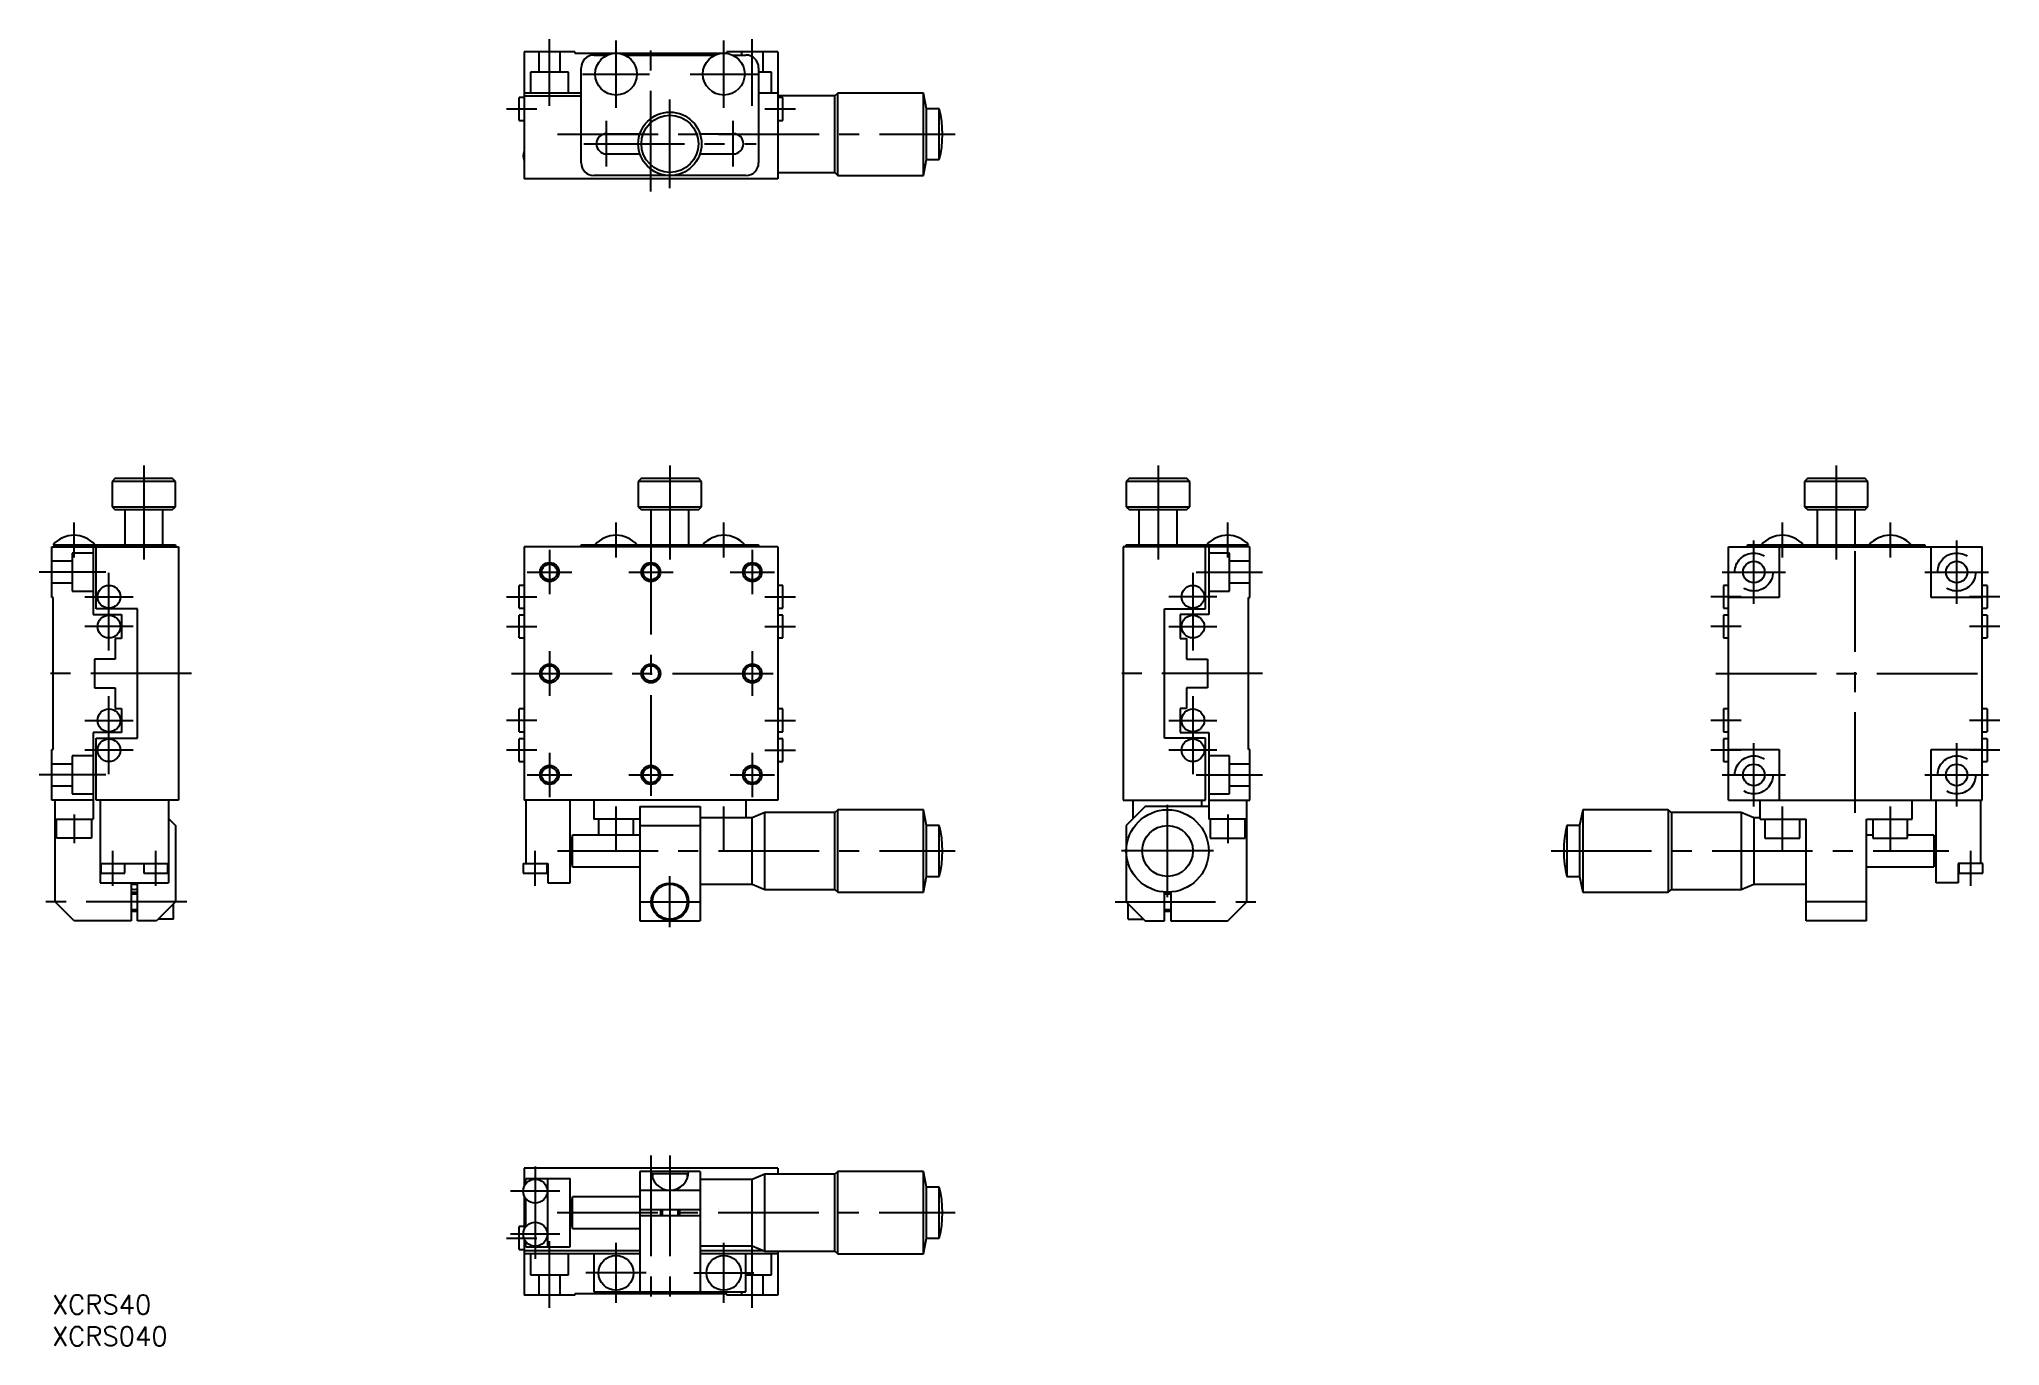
# Model space of a CAD drawing. Extents: x -2 to 307, y -8 to 198.
import ezdxf

# ---------------------------------------------------------------- set-up
doc = ezdxf.new("R2010")
doc.units = 0
doc.header["$LTSCALE"] = 0.5
doc.linetypes.add('CENTER', pattern=[50.8, 31.75, -6.35, 6.35, -6.35])
doc.linetypes.add('DASHED', pattern=[19.05, 12.7, -6.35])
for name, color, linetype in [('MSM_CENTER', 1, 'CENTER'), ('MSM_CONTINUOUS', 7, 'CONTINUOUS'), ('MSM_DASHED', 4, 'DASHED'), ('MSM_NARROW', 5, 'CONTINUOUS'), ('MSM_PART_NUMBER', 7, 'CONTINUOUS')]:
    doc.layers.add(name, color=color, linetype=linetype)
doc.styles.get("Standard").update_dxf_attribs({"font": 'txt.shx', "height": 3, "bigfont": 'bigfont.shx'})

# ---------------------------------------------------------------- blocks, each defined once
blk = doc.blocks.new('*U69')
at = {"layer": 'MSM_PART_NUMBER'}
blk.add_text('XCRS40', height=3, dxfattribs=at).set_placement((0, -3))
blk = doc.blocks.new('*U70')
at = {"layer": 'MSM_PART_NUMBER'}
blk.add_text('XCRS040', height=3, dxfattribs=at).set_placement((0, -8))

msp = doc.modelspace()

# ---------------------------------------------------------------- linework, layer by layer
at = {"layer": 'MSM_CENTER'}
for p, q in [((78.5, 187.6), (78.5, 198.1)), ((94.5, 174.1), (94.5, 198.1)), ((110.5, 187.6), (110.5, 198.1)), ((89, 187.3), (89, 197.9)), ((106, 187.3), (106, 197.9)), ((83.7, 192.6), (94.3, 192.6)), ((100.7, 192.6), (111.3, 192.6)), ((71.7, 187.1), (76.5, 187.1)), ((97.5, 174.6), (97.5, 188.6)), ((112.5, 187.1), (117.3, 187.1)), ((79.75, 183.1), (142.5, 183.1)), ((87.5, 177.999414), (87.5, 185.200586)), ((107.5, 177.999414), (107.5, 185.200586)), ((83.899414, 181.6), (111.100586, 181.6)), ((14.5, 130.85), (14.5, 116.05)), ((97.5, 130.85), (97.5, 116.05)), ((174.5, 130.85), (174.5, 116.05)), ((281.5, 130.85), (281.5, 116.05)), ((3.5, 116.35), (3.5, 121.852686)), ((89, 116.35), (89, 121.852686)), ((106, 116.35), (106, 121.852686)), ((185.5, 116.35), (185.5, 121.852686)), ((273, 116.35), (273, 121.852686)), ((290, 121.852686), (290, 116.35)), ((78.5, 117.55), (78.5, 110.55)), ((94.5, 120.05), (94.5, 76.05)), ((110.5, 117.55), (110.5, 110.55)), ((268.5, 109.05), (268.5, 119.05)), ((284.5, 76.05), (284.5, 120.05)), ((300.5, 109.05), (300.5, 119.05)), ((8.5, 114.05), (-2, 114.05)), ((9, 101.65), (9, 113.95)), ((75, 114.05), (82, 114.05)), ((91, 114.05), (98, 114.05)), ((107, 114.05), (114, 114.05)), ((180, 113.95), (180, 101.65)), ((180.5, 114.05), (191, 114.05)), ((263.5, 114.05), (273.5, 114.05)), ((295.5, 114.05), (305.5, 114.05)), ((5.2, 110.15), (12.8, 110.15)), ((71.7, 110.15), (76.5, 110.15)), ((112.5, 110.15), (117.3, 110.15)), ((183.8, 110.15), (176.2, 110.15)), ((266.5, 110.15), (261.7, 110.15)), ((307.3, 110.15), (302.5, 110.15)), ((12.8, 105.45), (5.2, 105.45)), ((71.7, 105.45), (76.5, 105.45)), ((112.5, 105.45), (117.3, 105.45)), ((176.2, 105.45), (183.8, 105.45)), ((266.5, 105.45), (261.7, 105.45)), ((307.3, 105.45), (302.5, 105.45)), ((78.5, 101.55), (78.5, 94.55)), ((110.5, 101.55), (110.5, 94.55)), ((22, 98.05), (-2, 98.05)), ((72.5, 98.05), (116.5, 98.05)), ((191, 98.05), (167, 98.05)), ((262.5, 98.05), (306.5, 98.05)), ((9, 82.15), (9, 94.45)), ((180, 94.45), (180, 82.15)), ((5.2, 90.65), (12.8, 90.65)), ((76.5, 90.65), (71.7, 90.65)), ((112.5, 90.65), (117.3, 90.65)), ((176.2, 90.65), (183.8, 90.65)), ((266.5, 90.65), (261.7, 90.65)), ((307.3, 90.65), (302.5, 90.65)), ((268.5, 77.05), (268.5, 87.05)), ((300.5, 77.05), (300.5, 87.05)), ((12.8, 85.95), (5.2, 85.95)), ((76.5, 85.95), (71.7, 85.95)), ((78.5, 85.55), (78.5, 78.55)), ((110.5, 85.55), (110.5, 78.55)), ((112.5, 85.95), (117.3, 85.95)), ((183.8, 85.95), (176.2, 85.95)), ((266.5, 85.95), (261.7, 85.95)), ((307.3, 85.95), (302.5, 85.95)), ((8.5, 82.05), (-2, 82.05)), ((75, 82.05), (82, 82.05)), ((91, 82.05), (98, 82.05)), ((107, 82.05), (114, 82.05)), ((180.5, 82.05), (191, 82.05)), ((263.5, 82.05), (273.5, 82.05)), ((295.5, 82.05), (305.5, 82.05)), ((176, 62.768737), (176, 77.331263)), ((3.5, 75.831263), (3.5, 71.268737)), ((89, 70.05), (89, 77.05)), ((106, 70.05), (106, 77.05)), ((185.5, 75.831263), (185.5, 71.268737)), ((273, 70.05), (273, 77.05)), ((290, 77.05), (290, 70.05)), ((9.6, 64.55), (9.6, 70.05)), ((16.4, 64.55), (16.4, 70.05)), ((76.25, 64.55), (76.25, 70.05)), ((79.75, 70.05), (142.5, 70.05)), ((183.281263, 70.05), (168.718737, 70.05)), ((236.5, 70.05), (299.25, 70.05)), ((302.75, 64.55), (302.75, 70.05)), ((97.5, 58.026379), (97.5, 66.073621)), ((21.281263, 62.05), (-1.5, 62.05)), ((93.476379, 62.05), (101.523621, 62.05)), ((167.718737, 62.05), (190.5, 62.05)), ((94.5, 22), (94.5, -2)), ((97.5, 22), (97.5, -1.8)), ((76.25, 20.3), (76.25, 5.7)), ((80.15, 16.4), (72.35, 16.4)), ((79.7, 13), (142.5, 13)), ((80.15, 9.6), (72.35, 9.6)), ((71.7, 9), (76.5, 9)), ((78.5, -2), (78.5, 8.5)), ((89, -1.25), (89, 8.25)), ((106, -1.25), (106, 8.25)), ((110.5, -2), (110.5, 8.5)), ((93.75, 3.5), (84.25, 3.5)), ((101.25, 3.5), (110.75, 3.5))]:
    msp.add_line(p, q, dxfattribs=at)
at = {"layer": 'MSM_CONTINUOUS'}
for p, q in [((74.5, 196.1), (74.5, 176.1)), ((82.5, 196.1), (74.5, 196.1)), ((82.5, 196.1), (82.5, 195.9)), ((82.5, 195.9), (106.5, 195.9)), ((85.5, 195.6), (87.625227, 195.6)), ((90.374773, 195.6), (104.625227, 195.6)), ((114.5, 196.1), (106.5, 196.1)), ((106.5, 195.9), (106.5, 196.1)), ((107.374773, 195.6), (109.5, 195.6)), ((114.5, 196.1), (114.5, 176.1)), ((83.5, 178.6), (83.5, 193.6)), ((111.5, 193.6), (111.5, 178.6)), ((73.7, 185.3), (73.7, 188.9)), ((74.5, 188.9), (73.7, 188.9)), ((83.5, 189.6), (74.5, 189.6)), ((83.5, 189.1), (74.5, 189.1)), ((114.5, 189.6), (111.5, 189.6)), ((123.5, 189.15), (114.5, 189.15)), ((115.3, 188.9), (114.5, 188.9)), ((115.3, 185.3), (115.3, 188.9)), ((124, 189.6), (123.5, 189.15)), ((123.5, 177.05), (123.5, 189.15)), ((137.5, 189.6), (124, 189.6)), ((124, 176.6), (124, 189.6)), ((138, 187.1), (137.5, 189.6)), ((137.5, 176.6), (137.5, 189.6)), ((140, 187.1), (138, 187.1)), ((138, 179.1), (138, 187.1)), ((140, 179.1), (140, 187.1)), ((73.7, 185.3), (74.5, 185.3)), ((87.5, 183.2), (92.762912, 183.2)), ((102.237088, 183.2), (107.5, 183.2)), ((114.5, 185.3), (115.3, 185.3)), ((87.5, 180), (92.762912, 180)), ((102.237088, 180), (107.5, 180)), ((109.5, 176.6), (85.5, 176.6)), ((114.5, 177.05), (123.5, 177.05)), ((123.5, 177.05), (124, 176.6)), ((124, 176.6), (137.5, 176.6)), ((137.5, 176.6), (138, 179.1)), ((138, 179.1), (140, 179.1)), ((114.5, 176.1), (74.5, 176.1)), ((10, 128.85), (9.5, 128.35)), ((19.5, 128.35), (9.5, 128.35)), ((9.5, 128.35), (9.5, 124.35)), ((10, 128.85), (19, 128.85)), ((19.5, 128.35), (19, 128.85)), ((19.5, 124.35), (19.5, 128.35)), ((93, 128.85), (92.5, 128.35)), ((102.5, 128.35), (92.5, 128.35)), ((92.5, 128.35), (92.5, 124.35)), ((93, 128.85), (102, 128.85)), ((102.5, 128.35), (102, 128.85)), ((102.5, 124.35), (102.5, 128.35)), ((170, 128.85), (169.5, 128.35)), ((179.5, 128.35), (169.5, 128.35)), ((169.5, 128.35), (169.5, 124.35)), ((170, 128.85), (179, 128.85)), ((179.5, 128.35), (179, 128.85)), ((179.5, 124.35), (179.5, 128.35)), ((277, 128.85), (276.5, 128.35)), ((286.5, 128.35), (276.5, 128.35)), ((276.5, 128.35), (276.5, 124.35)), ((277, 128.85), (286, 128.85)), ((286.5, 128.35), (286, 128.85)), ((286.5, 124.35), (286.5, 128.35)), ((9.5, 124.35), (19.5, 124.35)), ((9.5, 124.35), (10, 123.85)), ((19, 123.85), (10, 123.85)), ((11.5, 123.85), (11.5, 118.35)), ((17.5, 118.35), (17.5, 123.85)), ((19, 123.85), (19.5, 124.35)), ((92.5, 124.35), (102.5, 124.35)), ((92.5, 124.35), (93, 123.85)), ((102, 123.85), (93, 123.85)), ((94.5, 123.85), (94.5, 118.35)), ((100.5, 118.35), (100.5, 123.85)), ((102, 123.85), (102.5, 124.35)), ((169.5, 124.35), (179.5, 124.35)), ((169.5, 124.35), (170, 123.85)), ((179, 123.85), (170, 123.85)), ((171.5, 123.85), (171.5, 118.35)), ((177.5, 118.35), (177.5, 123.85)), ((179, 123.85), (179.5, 124.35)), ((276.5, 124.35), (286.5, 124.35)), ((276.5, 124.35), (277, 123.85)), ((286, 123.85), (277, 123.85)), ((278.5, 123.85), (278.5, 118.35)), ((284.5, 118.35), (284.5, 123.85)), ((286, 123.85), (286.5, 124.35)), ((0, 118.05), (20, 118.05)), ((0, 110.05), (0, 118.05)), ((0.2, 118.35), (19.5, 118.35)), ((0.5, 118.05), (0.5, 118.35)), ((6.5, 118.05), (6.5, 107.35)), ((7, 108.25), (7, 118.05)), ((19.5, 118.35), (19.5, 118.05)), ((20, 118.05), (20, 78.05)), ((74.5, 118.05), (74.5, 78.05)), ((114.5, 118.05), (74.5, 118.05)), ((83.5, 118.35), (111.5, 118.35)), ((83.5, 118.05), (83.5, 118.35)), ((111.5, 118.35), (111.5, 118.05)), ((114.5, 118.05), (114.5, 78.05)), ((169, 118.05), (169, 78.05)), ((189, 118.05), (169, 118.05)), ((169.5, 118.35), (188.8, 118.35)), ((169.5, 118.05), (169.5, 118.35)), ((182, 108.25), (182, 118.05)), ((182.5, 118.05), (182.5, 107.35)), ((188.5, 118.35), (188.5, 118.05)), ((189, 110.05), (189, 118.05)), ((264.5, 78.05), (264.5, 118.05)), ((264.5, 118.05), (304.5, 118.05)), ((267.5, 118.35), (295.5, 118.35)), ((267.5, 118.05), (267.5, 118.35)), ((272.5, 118.05), (272.5, 110.05)), ((295.5, 118.35), (295.5, 118.05)), ((296.5, 110.05), (296.5, 118.05)), ((304.5, 78.05), (304.5, 118.05)), ((73.7, 108.35), (73.7, 111.95)), ((74.5, 111.95), (73.7, 111.95)), ((115.3, 111.95), (114.5, 111.95)), ((115.3, 108.35), (115.3, 111.95)), ((263.7, 111.95), (263.7, 108.35)), ((264.5, 111.95), (263.7, 111.95)), ((305.3, 111.95), (304.5, 111.95)), ((305.3, 111.95), (305.3, 108.35)), ((0.2, 110.05), (0, 110.05)), ((0.2, 86.05), (0.2, 110.05)), ((73.7, 108.35), (74.5, 108.35)), ((114.5, 108.35), (115.3, 108.35)), ((188.8, 86.05), (188.8, 110.05)), ((188.8, 110.05), (189, 110.05)), ((263.7, 108.35), (264.5, 108.35)), ((272.5, 110.05), (264.5, 110.05)), ((304.5, 110.05), (296.5, 110.05)), ((304.5, 108.35), (305.3, 108.35)), ((6.5, 107.35), (11, 107.35)), ((13.5, 108.25), (7, 108.25)), ((11, 107.35), (11, 103.55)), ((13.5, 87.85), (13.5, 108.25)), ((73.7, 103.65), (73.7, 107.25)), ((74.5, 107.25), (73.7, 107.25)), ((115.3, 107.25), (114.5, 107.25)), ((115.3, 103.65), (115.3, 107.25)), ((175.5, 87.85), (175.5, 108.25)), ((175.5, 108.25), (182, 108.25)), ((182.5, 107.35), (178, 107.35)), ((178, 107.35), (178, 103.55)), ((263.7, 107.25), (263.7, 103.65)), ((264.5, 107.25), (263.7, 107.25)), ((305.3, 107.25), (304.5, 107.25)), ((305.3, 107.25), (305.3, 103.65)), ((10, 103.55), (10, 100.3)), ((11, 103.55), (10, 103.55)), ((73.7, 103.65), (74.5, 103.65)), ((114.5, 103.65), (115.3, 103.65)), ((178, 103.55), (179, 103.55)), ((179, 103.55), (179, 100.3)), ((263.7, 103.65), (264.5, 103.65)), ((304.5, 103.65), (305.3, 103.65)), ((6.7, 100.3), (6.7, 95.8)), ((10, 100.3), (6.7, 100.3)), ((179, 100.3), (182.3, 100.3)), ((182.3, 100.3), (182.3, 95.8)), ((6.7, 95.8), (10, 95.8)), ((10, 95.8), (10, 92.55)), ((179, 95.8), (179, 92.55)), ((182.3, 95.8), (179, 95.8)), ((10, 92.55), (11, 92.55)), ((11, 92.55), (11, 88.75)), ((73.7, 88.85), (73.7, 92.45)), ((74.5, 92.45), (73.7, 92.45)), ((115.3, 92.45), (114.5, 92.45)), ((115.3, 88.85), (115.3, 92.45)), ((178, 92.55), (178, 88.75)), ((179, 92.55), (178, 92.55)), ((263.7, 92.45), (263.7, 88.85)), ((264.5, 92.45), (263.7, 92.45)), ((305.3, 92.45), (304.5, 92.45)), ((305.3, 92.45), (305.3, 88.85)), ((6.5, 88.75), (6.5, 75.05)), ((11, 88.75), (6.5, 88.75)), ((7, 78.05), (7, 87.85)), ((7, 87.85), (13.5, 87.85)), ((73.7, 88.85), (74.5, 88.85)), ((73.7, 84.15), (73.7, 87.75)), ((74.5, 87.75), (73.7, 87.75)), ((114.5, 88.85), (115.3, 88.85)), ((115.3, 87.75), (114.5, 87.75)), ((115.3, 84.15), (115.3, 87.75)), ((182, 87.85), (175.5, 87.85)), ((178, 88.75), (182.5, 88.75)), ((182, 78.05), (182, 87.85)), ((182.5, 88.75), (182.5, 75.05)), ((263.7, 88.85), (264.5, 88.85)), ((263.7, 87.75), (263.7, 84.15)), ((264.5, 87.75), (263.7, 87.75)), ((304.5, 88.85), (305.3, 88.85)), ((305.3, 87.75), (304.5, 87.75)), ((305.3, 87.75), (305.3, 84.15)), ((0, 78.05), (0, 86.05)), ((0, 86.05), (0.2, 86.05)), ((73.7, 84.15), (74.5, 84.15)), ((114.5, 84.15), (115.3, 84.15)), ((189, 86.05), (188.8, 86.05)), ((189, 78.05), (189, 86.05)), ((263.7, 84.15), (264.5, 84.15)), ((264.5, 86.05), (272.5, 86.05)), ((272.5, 86.05), (272.5, 78.05)), ((296.5, 78.05), (296.5, 86.05)), ((296.5, 86.05), (304.5, 86.05)), ((304.5, 84.15), (305.3, 84.15)), ((6.5, 78.05), (0, 78.05)), ((0.5, 62.05), (0.5, 78.05)), ((20, 78.05), (7, 78.05)), ((7.6, 78.05), (7.6, 65.05)), ((18.4, 78.05), (18.4, 65.05)), ((114.5, 78.05), (74.5, 78.05)), ((74.75, 78.05), (74.75, 68.05)), ((81.75, 65.05), (81.75, 78.05)), ((85.5, 78.05), (85.5, 75.05)), ((109.5, 78.05), (109.5, 75.3)), ((169, 78.05), (182, 78.05)), ((170.6, 75.15), (170.6, 78.05)), ((181.4, 77.05), (181.4, 78.05)), ((182.45, 78.05), (189, 78.05)), ((188.5, 62.05), (188.5, 78.05)), ((264.5, 78.05), (304.5, 78.05)), ((269.5, 75.05), (269.5, 78.05)), ((293.5, 75.05), (293.5, 78.05)), ((297.25, 65.05), (297.25, 78.05)), ((304.25, 78.05), (304.25, 68.05)), ((0.5, 75.05), (6.5, 75.05)), ((0.75, 72.05), (0.75, 75.05)), ((6.25, 75.05), (6.25, 72.05)), ((18.4, 75.15), (19.5, 74.05)), ((92.75, 75.05), (85.5, 75.05)), ((86.25, 75.05), (86.25, 72.55)), ((91.75, 72.55), (91.75, 75.05)), ((92.75, 77.05), (92.75, 59.05)), ((92.75, 77.05), (102.25, 77.05)), ((102.25, 77.05), (102.25, 59.05)), ((110.5, 75.3), (102.25, 75.3)), ((112.5, 76.1), (110.5, 75.3)), ((110.5, 64.8), (110.5, 75.3)), ((123.5, 76.1), (112.5, 76.1)), ((112.5, 64), (112.5, 76.1)), ((124, 76.55), (123.5, 76.1)), ((123.5, 64), (123.5, 76.1)), ((137.5, 76.55), (124, 76.55)), ((124, 63.55), (124, 76.55)), ((138, 74.05), (137.5, 76.55)), ((137.5, 63.55), (137.5, 76.55)), ((172.5, 77.05), (169.5, 74.05)), ((182.5, 77.05), (172.5, 77.05)), ((188.5, 75.05), (182.5, 75.05)), ((182.75, 75.05), (182.75, 72.05)), ((188.25, 72.05), (188.25, 75.05)), ((241.5, 76.55), (241, 74.05)), ((255, 76.55), (241.5, 76.55)), ((241.5, 76.55), (241.5, 63.55)), ((255.5, 76.1), (255, 76.55)), ((255, 76.55), (255, 63.55)), ((266.5, 76.1), (255.5, 76.1)), ((255.5, 76.1), (255.5, 64)), ((268.5, 75.3), (266.5, 76.1)), ((266.5, 76.1), (266.5, 64)), ((269.5, 75.3), (268.5, 75.3)), ((268.5, 75.3), (268.5, 64.8)), ((269.5, 75.05), (276.75, 75.05)), ((270.25, 75.05), (270.25, 72.05)), ((275.75, 72.05), (275.75, 75.05)), ((276.75, 59.05), (276.75, 75.05)), ((286.25, 59.05), (286.25, 75.05)), ((286.25, 75.05), (293.5, 75.05)), ((287.25, 75.05), (287.25, 72.05)), ((292.75, 72.05), (292.75, 75.05)), ((6.25, 72.05), (0.75, 72.05)), ((19.5, 74.05), (19.5, 62.05)), ((92.75, 72.55), (82.12, 72.55)), ((82.12, 67.55), (82.12, 72.55)), ((92.75, 74.05), (102.25, 74.05)), ((140, 74.05), (138, 74.05)), ((138, 66.05), (138, 74.05)), ((140, 66.05), (140, 74.05)), ((169.5, 74.05), (169.5, 62.05)), ((182.75, 72.05), (188.25, 72.05)), ((241, 74.05), (239, 74.05)), ((239, 74.05), (239, 66.05)), ((241, 74.05), (241, 66.05)), ((270.25, 72.05), (275.75, 72.05)), ((287.25, 72.55), (286.25, 72.55)), ((287.25, 72.05), (292.75, 72.05)), ((296.88, 72.55), (292.75, 72.55)), ((296.88, 72.55), (296.88, 67.55)), ((7.6, 68.05), (18.4, 68.05)), ((7.7, 68.05), (7.7, 66.55)), ((11.5, 66.55), (11.5, 68.05)), ((14.5, 68.05), (14.5, 66.55)), ((18.3, 66.55), (18.3, 68.05)), ((74.35, 68.05), (78.25, 68.05)), ((74.35, 68.05), (74.35, 66.55)), ((78.15, 66.55), (78.15, 68.05)), ((78.25, 68.05), (78.25, 65.05)), ((300.75, 68.05), (300.75, 65.05)), ((304.65, 68.05), (300.75, 68.05)), ((300.85, 68.05), (300.85, 66.55)), ((304.65, 66.55), (304.65, 68.05)), ((7.6, 65.05), (18.4, 65.05)), ((7.7, 66.55), (11.5, 66.55)), ((12.5, 65.05), (12.5, 59.05)), ((13.5, 59.05), (13.5, 65.05)), ((14.5, 66.55), (18.3, 66.55)), ((74.35, 66.55), (78.15, 66.55)), ((78.25, 65.05), (81.75, 65.05)), ((82.12, 67.55), (92.75, 67.55)), ((137.5, 63.55), (138, 66.05)), ((138, 66.05), (140, 66.05)), ((239, 66.05), (241, 66.05)), ((241, 66.05), (241.5, 63.55)), ((286.25, 67.55), (296.88, 67.55)), ((300.75, 65.05), (297.25, 65.05)), ((300.85, 66.55), (304.65, 66.55)), ((3.5, 59.05), (0.5, 62.05)), ((12.5, 63.55), (13.5, 63.55)), ((19.5, 62.05), (16.5, 59.05)), ((92.75, 62.05), (102.25, 62.05)), ((102.25, 64.8), (110.5, 64.8)), ((110.5, 64.8), (112.5, 64)), ((112.5, 64), (123.5, 64)), ((123.5, 64), (124, 63.55)), ((124, 63.55), (137.5, 63.55)), ((169.5, 62.05), (172.5, 59.05)), ((175.5, 59.05), (175.5, 63.569259)), ((175.5, 63.55), (176.5, 63.55)), ((176.5, 63.569259), (176.5, 59.05)), ((185.5, 59.05), (188.5, 62.05)), ((241.5, 63.55), (255, 63.55)), ((255, 63.55), (255.5, 64)), ((255.5, 64), (266.5, 64)), ((266.5, 64), (268.5, 64.8)), ((268.5, 64.8), (276.75, 64.8)), ((286.25, 62.05), (276.75, 62.05)), ((12.5, 59.05), (3.5, 59.05)), ((12.5, 60.55), (13.5, 60.55)), ((16.5, 59.05), (13.5, 59.05)), ((19.2, 59.3), (16.75, 59.3)), ((19.2, 59.3), (19.2, 61.74982)), ((92.75, 59.05), (102.25, 59.05)), ((169.8, 59.3), (169.8, 61.74982)), ((169.8, 59.3), (172.25, 59.3)), ((172.5, 59.05), (175.5, 59.05)), ((175.5, 60.55), (176.5, 60.55)), ((176.5, 59.05), (185.5, 59.05)), ((286.25, 59.05), (276.75, 59.05)), ((114.5, 20), (74.5, 20)), ((74.5, 20), (74.5, 17.139932)), ((92.75, 19.5), (92.75, 0.5)), ((102.25, 19.5), (92.75, 19.5)), ((94.75, 19.2), (94.75, 18.432292)), ((94.75, 19.2), (100.25, 19.2)), ((100.25, 18.432292), (100.25, 19.2)), ((102.25, 19.5), (102.25, 0.5)), ((112.5, 19.05), (110.5, 18.25)), ((123.5, 19.05), (112.5, 19.05)), ((112.5, 6.95), (112.5, 19.05)), ((114.5, 20), (114.5, 19.05)), ((124, 19.5), (123.5, 19.05)), ((123.5, 6.95), (123.5, 19.05)), ((137.5, 19.5), (124, 19.5)), ((124, 6.5), (124, 19.5)), ((138, 17), (137.5, 19.5)), ((137.5, 6.5), (137.5, 19.5)), ((74.5, 15.660068), (74.5, 10.339932)), ((74.75, 18.4), (81.75, 18.4)), ((74.75, 17.56619), (74.75, 18.4)), ((78.25, 7.6), (78.25, 18.4)), ((81.75, 7.6), (81.75, 18.4)), ((92.75, 15.5), (82.12, 15.5)), ((82.12, 10.5), (82.12, 15.5)), ((102.25, 16.5), (92.75, 16.5)), ((110.5, 18.25), (102.25, 18.25)), ((110.5, 7.75), (110.5, 18.25)), ((140, 17), (138, 17)), ((138, 9), (138, 17)), ((140, 9), (140, 17)), ((74.75, 10.76619), (74.75, 15.23381)), ((92.75, 13.5), (102.25, 13.5)), ((102.25, 12.5), (92.75, 12.5)), ((96, 13.5), (96, 12.5)), ((99, 13.5), (99, 12.5)), ((73.7, 7.2), (73.7, 10.8)), ((74.5, 10.8), (73.7, 10.8)), ((82.12, 10.5), (92.75, 10.5)), ((73.7, 7.2), (74.5, 7.2)), ((74.5, 8.860068), (74.5, 0)), ((92.75, 7), (74.5, 7)), ((92.75, 6.5), (74.5, 6.5)), ((74.75, 7.6), (74.75, 8.43381)), ((74.75, 7.6), (81.75, 7.6)), ((85.5, 6.5), (85.5, 0.5)), ((102.25, 7.75), (110.5, 7.75)), ((112.375, 7), (102.25, 7)), ((114.5, 6.5), (102.25, 6.5)), ((109.5, 0.5), (109.5, 6.5)), ((110.5, 7.75), (112.5, 6.95)), ((112.5, 6.95), (123.5, 6.95)), ((114.5, 6.95), (114.5, 0)), ((123.5, 6.95), (124, 6.5)), ((124, 6.5), (137.5, 6.5)), ((137.5, 6.5), (138, 9)), ((138, 9), (140, 9)), ((82.5, 0), (74.5, 0)), ((106.5, 0.2), (82.5, 0.2)), ((82.5, 0.2), (82.5, 0)), ((85.5, 0.5), (109.5, 0.5)), ((106.5, 0), (106.5, 0.2)), ((114.5, 0), (106.5, 0))]:
    msp.add_line(p, q, dxfattribs=at)
for centre, radius in [((89, 192.6), 3.3), ((106, 192.6), 3.3), ((97.5, 181.6), 5), ((97.5, 181.6), 4.5), ((78.5, 114.05), 1.2295), ((94.5, 114.05), 1.2295), ((110.5, 114.05), 1.2295), ((268.5, 114.05), 1.7), ((300.5, 114.05), 1.7), ((9, 110.15), 1.8), ((180, 110.15), 1.8), ((9, 105.45), 1.8), ((180, 105.45), 1.8), ((78.5, 98.05), 1.2295), ((94.5, 98.05), 1.2295), ((110.5, 98.05), 1.2295), ((9, 90.65), 1.8), ((180, 90.65), 1.8), ((9, 85.95), 1.8), ((180, 85.95), 1.8), ((268.5, 82.05), 1.7), ((300.5, 82.05), 1.7), ((78.5, 82.05), 1.2295), ((94.5, 82.05), 1.2295), ((110.5, 82.05), 1.2295), ((176, 70.05), 6.5), ((176, 70.05), 4), ((97.5, 62.05), 2.95), ((97.5, 62.05), 2.75), ((76.25, 16.4), 1.9), ((76.25, 9.6), 1.9), ((89, 3.5), 2.75), ((106, 3.5), 2.75)]:
    msp.add_circle(centre, radius, dxfattribs=at)
for centre, radius, start, end in [((85.5, 193.6), 2, 90, 180), ((109.5, 193.6), 2, 0, 90), ((124.25, 183.1), 16.25, 345.7499673, 14.2500327), ((87.5, 181.6), 1.6, 90, 270), ((107.5, 181.6), 1.6, 270, 90), ((76.25, 179.7), 1.9, 157.080458, 202.919542), ((85.5, 178.6), 2, 180, 270), ((109.5, 178.6), 2, 270, 0), ((3.5, 115.470008), 4.379995, 41.11201418, 138.88798582), ((89, 115.470008), 4.379995, 41.11201418, 138.88798582), ((106, 115.470008), 4.379995, 41.11201418, 138.88798582), ((185.5, 115.470008), 4.379995, 41.11201418, 138.88798582), ((273, 115.470008), 4.379995, 41.11201418, 138.88798582), ((290, 115.470008), 4.379995, 41.11201418, 138.88798582), ((90.380946, 70.05), 8.630946, 163.16267424, 196.83732576), ((124.25, 70.05), 16.25, 345.7499673, 14.2500327), ((254.75, 70.05), 16.25, 165.7499673, 194.2500327), ((288.619054, 70.05), 8.630946, 343.16267424, 16.83732576), ((13, 70.05), 5.25, 264.5349762, 275.4650238), ((13, 70.05), 6.05, 265.25940465, 274.74059535), ((13, 70.05), 6.5, 265.58827421, 274.41172579), ((97.5, 19.5), 2.95, 180, 0), ((90.380946, 13), 8.630946, 163.16267424, 196.83732576), ((124.25, 13), 16.25, 345.7499673, 14.2500327)]:
    msp.add_arc(centre, radius, start, end, dxfattribs=at)
at = {"layer": 'MSM_DASHED'}
for p, q in [((76.8, 196.1), (76.8, 192.9)), ((80.2, 192.9), (80.2, 196.1)), ((108.8, 196.1), (108.8, 195.6)), ((112.2, 192.9), (112.2, 196.1)), ((75.5, 192.9), (75.5, 189.6)), ((81.5, 192.9), (75.5, 192.9)), ((81.5, 189.6), (81.5, 192.9)), ((113.5, 192.9), (111.5, 192.9)), ((113.5, 189.6), (113.5, 192.9)), ((3.2, 115.75), (0, 115.75)), ((3.2, 117.05), (3.2, 111.05)), ((6.5, 117.05), (3.2, 117.05)), ((185.8, 117.05), (182.5, 117.05)), ((185.8, 111.05), (185.8, 117.05)), ((189, 115.75), (185.8, 115.75)), ((0, 112.35), (3.2, 112.35)), ((185.8, 112.35), (189, 112.35)), ((3.2, 111.05), (6.5, 111.05)), ((182.5, 111.05), (185.8, 111.05)), ((3.2, 83.75), (0, 83.75)), ((3.2, 85.05), (3.2, 79.05)), ((6.5, 85.05), (3.2, 85.05)), ((185.8, 85.05), (182.5, 85.05)), ((185.8, 79.05), (185.8, 85.05)), ((189, 83.75), (185.8, 83.75)), ((0, 80.35), (3.2, 80.35)), ((3.2, 79.05), (6.5, 79.05)), ((182.5, 79.05), (185.8, 79.05)), ((185.8, 80.35), (189, 80.35)), ((75.5, 6.5), (75.5, 3.2)), ((81.5, 3.2), (81.5, 6.5)), ((113.5, 3.2), (113.5, 6.5)), ((75.5, 3.2), (81.5, 3.2)), ((76.8, 3.2), (76.8, 0)), ((80.2, 0), (80.2, 3.2)), ((109.5, 3.2), (113.5, 3.2)), ((112.2, 0), (112.2, 3.2)), ((108.8, 0.5), (108.8, 0))]:
    msp.add_line(p, q, dxfattribs=at)
for centre in [(268.5, 114.05), (300.5, 114.05), (268.5, 82.05), (300.5, 82.05)]:
    msp.add_circle(centre, 3, dxfattribs=at)
at = {"layer": 'MSM_NARROW'}
for p, q in [((12.5, 63.2795), (13.5, 63.2795)), ((175.5, 63.2795), (176.5, 63.2795)), ((12.5, 60.8205), (13.5, 60.8205)), ((175.5, 60.8205), (176.5, 60.8205)), ((96.2705, 13.5), (96.2705, 12.5)), ((98.7295, 13.5), (98.7295, 12.5))]:
    msp.add_line(p, q, dxfattribs=at)
for centre in [(78.5, 114.05), (94.5, 114.05), (110.5, 114.05), (78.5, 98.05), (94.5, 98.05), (110.5, 98.05), (78.5, 82.05), (94.5, 82.05), (110.5, 82.05)]:
    msp.add_circle(centre, 1.5, dxfattribs=at)

# ---------------------------------------------------------------- block references
at = {"layer": 'MSM_CONTINUOUS'}
for name in ['*U69', '*U70']:
    msp.add_blockref(name, (0, 0), dxfattribs=at)

doc.saveas('drawing.dxf')
